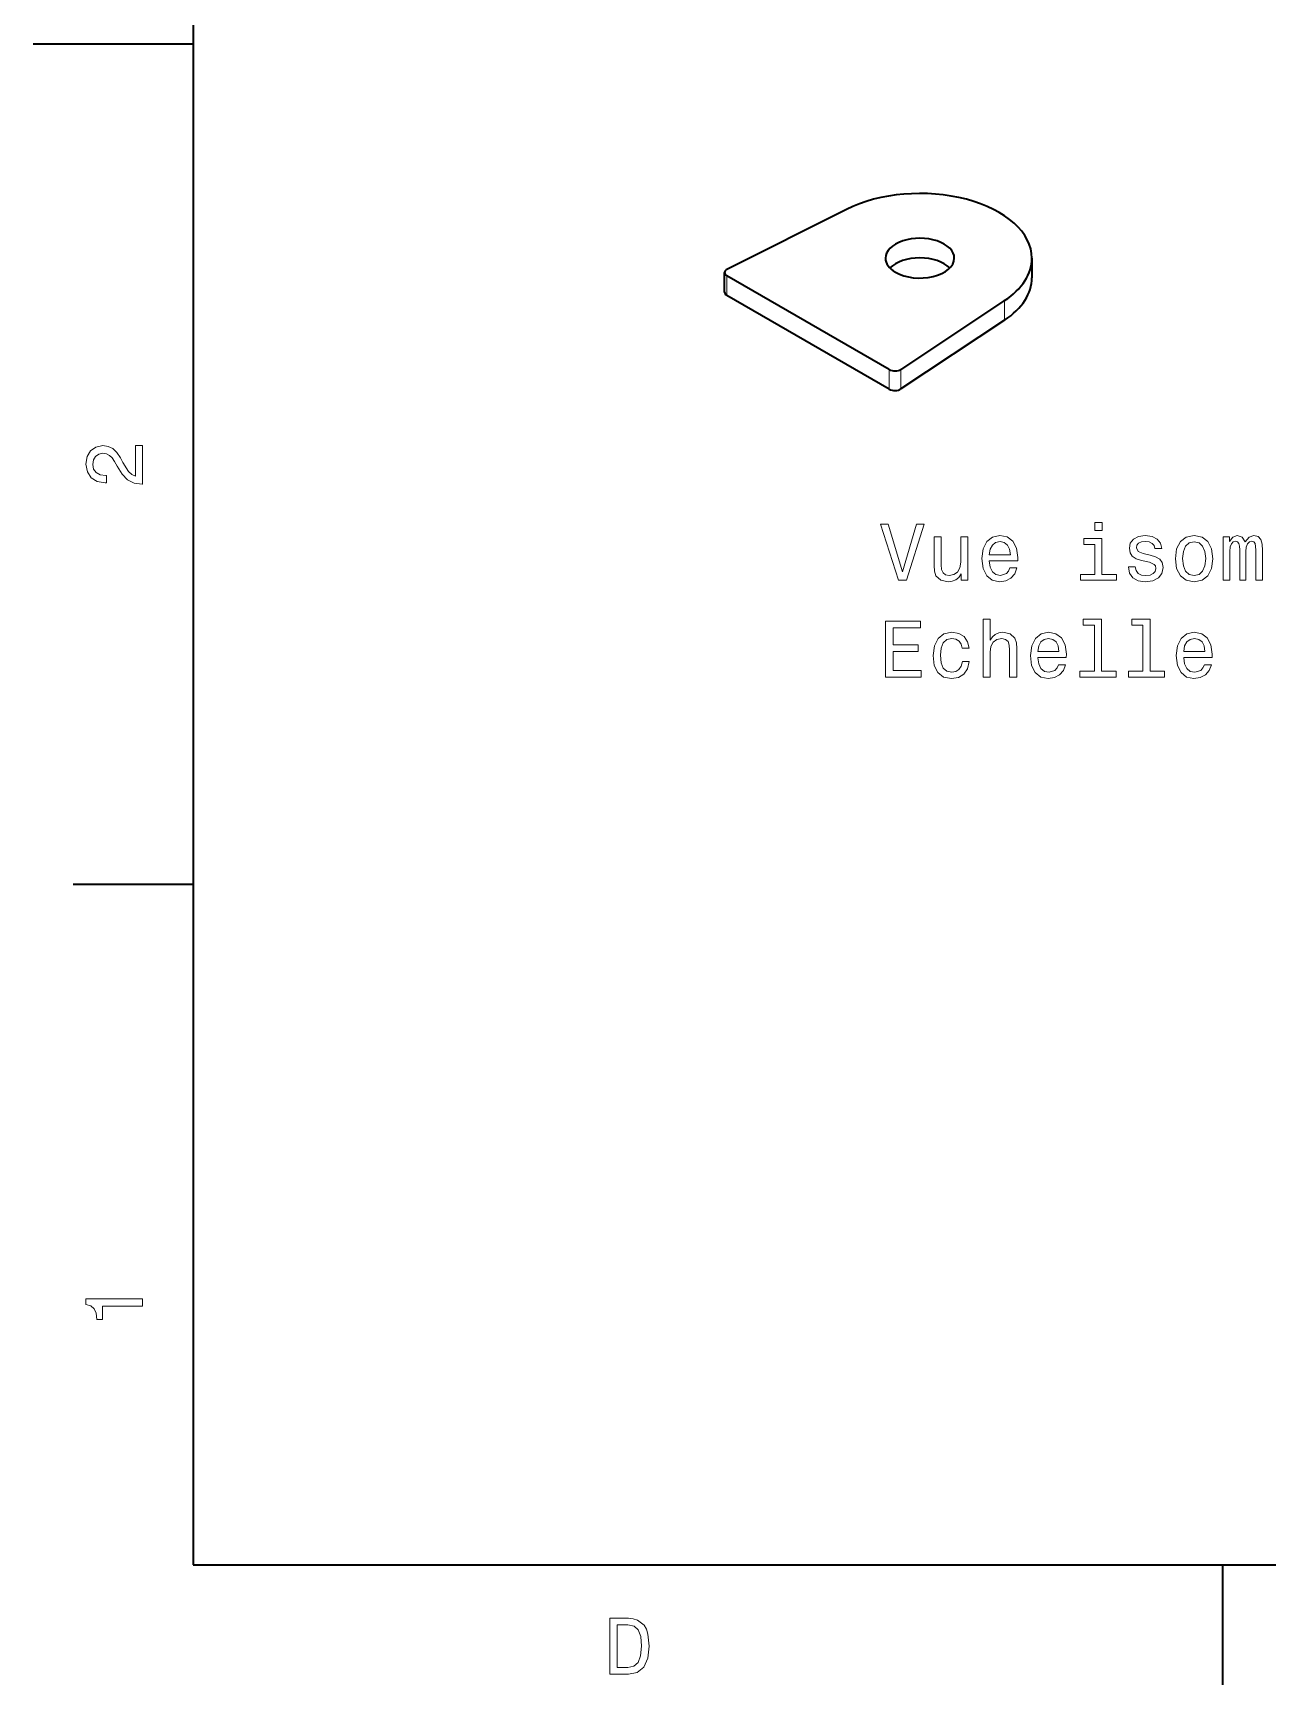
# Model space of a CAD drawing. Extents: x 0 to 297, y 0 to 210.
# Drawn here: x 0 to 77.1, y 2.5 to 105.7 of the extents above; entities that cross this region are included whole.
import ezdxf

# ---------------------------------------------------------------- set-up
doc = ezdxf.new("R2010")
doc.units = 0

msp = doc.modelspace()

# ---------------------------------------------------------------- linework, layer by layer
at = {"color": 7, "lineweight": 35}
for p, q in [((10, 200), (10, 10)), ((10, 10), (287, 10))]:
    msp.add_line(p, q, dxfattribs=at)
at = {"color": 7, "lineweight": 35, "ltscale": 0.25}
msp.add_line((10, 105), (0, 105), dxfattribs=at)
at = {"color": 7, "lineweight": 35, "ltscale": 0.208005}
msp.add_line((50.807514, 94.68602), (43.371311, 90.953918), dxfattribs=at)
at = {"color": 7, "lineweight": 35, "ltscale": 0.030618}
msp.add_line((62.399929, 91.636055), (62.399929, 90.411316), dxfattribs=at)
at = {"color": 7, "lineweight": 35, "ltscale": 0.030619}
msp.add_line((43.199345, 89.511292), (43.199345, 90.736038), dxfattribs=at)
at = {"color": 7, "lineweight": 35, "ltscale": 0.292775}
for p, q in [((53.487797, 84.676437), (43.345791, 90.531929)), ((53.487797, 83.451691), (43.345791, 89.307182))]:
    msp.add_line(p, q, dxfattribs=at)
at = {"color": 7, "lineweight": 13, "ltscale": 0.030619}
for p, q in [((43.345791, 89.307182), (43.345791, 90.531929)), ((60.682896, 87.75972), (60.682896, 88.984467)), ((53.487797, 83.451691), (53.487797, 84.676437))]:
    msp.add_line(p, q, dxfattribs=at)
at = {"color": 7, "lineweight": 35, "ltscale": 0.194001}
for p, q in [((60.682896, 88.984467), (54.218708, 84.69117)), ((60.682896, 87.75972), (54.218708, 83.466431))]:
    msp.add_line(p, q, dxfattribs=at)
at = {"color": 7, "lineweight": 13, "ltscale": 0.030618}
msp.add_line((54.218708, 83.466431), (54.218708, 84.69117), dxfattribs=at)
at = {"color": 7, "lineweight": 35, "ltscale": 0.1875}
for p, q in [((10, 52.5), (2.5, 52.5)), ((74.300003, 10), (74.300003, 2.5))]:
    msp.add_line(p, q, dxfattribs=at)
at = {"color": 7, "lineweight": 13}
for points in [[(6.833213, 77.519447), (6.833213, 79.925072), (6.399496, 79.925072), (6.399496, 78.023773), (6.162464, 78.129684), (5.965778, 78.311241), (5.607709, 78.871033), (5.456412, 79.168587), (5.239553, 79.501442), (4.987392, 79.738472), (4.689842, 79.874641), (4.351945, 79.925072), (3.928314, 79.839333), (3.595461, 79.602303), (3.383646, 79.239189), (3.307997, 78.770172), (3.393732, 78.286018), (3.630764, 77.91787), (4.009006, 77.680832), (4.508286, 77.600143), (4.578891, 77.600143), (4.578891, 78.059074), (4.538545, 78.059074), (4.195605, 78.104462), (3.943444, 78.240631), (3.782061, 78.457489), (3.726585, 78.744957), (3.777017, 79.03746), (3.903098, 79.254318), (4.099784, 79.395531), (4.346902, 79.445961), (4.578891, 79.41066), (4.775577, 79.314842), (4.947046, 79.153458), (5.098343, 78.931557), (5.259727, 78.634003), (5.572406, 78.139771), (5.90526, 77.791786), (6.308718, 77.585014), (6.818084, 77.519447)], [(55.195168, 75.015556), (54.317646, 72.035011), (53.414906, 75.015556), (52.935799, 75.015556), (54.065483, 71.510513), (54.569805, 71.510513), (55.674274, 75.015556)], [(59.73407, 72.736015), (61.509289, 72.736015), (61.514332, 72.942787), (61.43364, 73.522758), (61.211739, 73.956482), (60.858711, 74.218727), (60.38969, 74.314545), (59.930756, 74.213684), (59.577732, 73.931259), (59.350784, 73.472328), (59.270096, 72.867142), (59.345741, 72.246826), (59.572689, 71.792931), (59.92067, 71.510513), (60.374561, 71.414696), (60.767933, 71.480255), (61.090698, 71.651726), (61.327732, 71.924057), (61.463898, 72.28717), (61.025139, 72.28717), (60.934361, 72.085442), (60.803234, 71.934143), (60.430038, 71.81311), (60.142574, 71.868584), (59.925713, 72.045097), (59.784504, 72.332558), (59.73407, 72.720886)], [(66.789551, 75.131554), (66.320526, 75.131554), (66.320526, 74.627228), (66.789551, 74.627228)], [(69.780182, 73.089043), (69.351509, 73.189911), (69.033783, 73.305901), (68.927872, 73.542931), (68.958138, 73.709358), (69.064041, 73.830399), (69.235512, 73.906044), (69.482628, 73.936302), (69.719666, 73.906044), (69.906265, 73.815269), (70.027298, 73.6791), (70.077728, 73.497543), (70.511452, 73.497543), (70.511452, 73.507629), (70.435799, 73.835442), (70.229027, 74.092644), (69.906265, 74.254028), (69.482628, 74.314545), (69.053955, 74.254028), (68.741272, 74.087601), (68.544586, 73.840485), (68.48407, 73.527802), (68.529465, 73.225212), (68.67067, 73.013397), (68.902657, 72.862099), (69.240555, 72.756187), (69.734795, 72.635155), (70.037384, 72.509071), (70.118073, 72.408211), (70.148338, 72.256912), (70.102951, 72.070313), (69.981911, 71.9291), (69.785225, 71.838326), (69.52298, 71.808067), (69.245598, 71.838326), (69.043869, 71.944229), (68.9077, 72.1157), (68.852226, 72.35273), (68.423553, 72.35273), (68.494156, 71.949272), (68.700928, 71.656769), (69.02874, 71.480255), (69.482628, 71.414696), (69.956696, 71.480255), (70.304672, 71.656769), (70.516495, 71.939186), (70.59214, 72.307343), (70.536667, 72.625069), (70.380325, 72.841927), (70.123123, 72.983139)], [(71.358711, 72.862099), (71.439407, 72.246826), (71.671387, 71.792931), (72.039551, 71.510513), (72.533783, 71.414696), (73.02298, 71.510513), (73.391129, 71.787888), (73.623123, 72.241783), (73.708855, 72.862099), (73.623123, 73.477371), (73.391129, 73.936302), (73.02298, 74.213684), (72.533783, 74.314545), (72.039551, 74.213684), (71.671387, 73.931259), (71.439407, 73.477371)], [(74.34935, 71.510513), (74.757851, 71.510513), (74.757851, 73.32103), (74.783066, 73.593369), (74.858711, 73.790054), (74.974709, 73.906044), (75.126007, 73.951439), (75.24704, 73.911087), (75.327728, 73.810226), (75.36808, 73.638756), (75.383209, 73.411812), (75.383209, 71.510513), (75.766495, 71.510513), (75.766495, 73.32103), (75.79171, 73.588326), (75.867355, 73.785011), (75.988396, 73.906044), (76.139694, 73.951439), (76.260727, 73.911087), (76.341423, 73.810226), (76.391853, 73.411812), (76.391853, 71.510513), (76.800354, 71.510513), (76.800354, 73.381554), (76.775139, 73.769882), (76.694443, 74.067429), (76.533066, 74.248985), (76.270813, 74.314545), (75.963181, 74.213684), (75.726151, 73.921173), (75.539551, 74.208641), (75.226868, 74.314545), (74.939407, 74.213684), (74.742722, 73.931259), (74.742722, 74.218727), (74.34935, 74.218727)], [(58.397617, 74.218727), (57.953812, 74.218727), (57.953812, 72.655327), (57.903381, 72.292213), (57.757126, 72.029968), (57.530182, 71.868584), (57.232632, 71.818153), (56.995598, 71.858498), (56.844303, 71.97953), (56.758568, 72.186302), (56.738396, 72.478813), (56.738396, 74.218727), (56.29459, 74.218727), (56.29459, 72.438469), (56.309719, 72.080399), (56.40554, 71.782845), (56.698048, 71.510513), (57.167068, 71.414696), (57.419228, 71.449997), (57.636089, 71.540771), (57.822689, 71.697113), (57.973984, 71.924057), (57.973984, 71.510513), (58.397617, 71.510513)], [(59.73407, 73.109215), (59.789547, 73.457199), (59.925713, 73.714401), (60.132484, 73.870743), (60.404819, 73.926216), (60.672112, 73.870743), (60.878883, 73.714401), (61.004967, 73.457199), (61.050354, 73.109215)], [(66.774414, 71.883713), (66.774414, 74.127945), (65.634644, 74.127945), (65.634644, 73.74971), (66.330612, 73.74971), (66.330612, 71.883713), (65.422836, 71.883713), (65.422836, 71.510513), (67.692284, 71.510513), (67.692284, 71.883713)], [(71.812599, 72.867142), (71.857986, 73.32103), (71.999199, 73.648842), (72.226151, 73.850571), (72.533783, 73.921173), (72.83638, 73.850571), (73.063324, 73.653885), (73.204529, 73.32103), (73.254967, 72.867142), (73.204529, 72.408211), (73.063324, 72.075356), (72.83638, 71.873627), (72.533783, 71.808067), (72.226151, 71.873627), (71.999199, 72.075356), (71.857986, 72.408211)], [(53.258568, 65.463684), (55.477589, 65.463684), (55.477589, 65.887314), (53.722542, 65.887314), (53.722542, 67.072472), (55.285946, 67.072472), (55.285946, 67.491058), (53.722542, 67.491058), (53.722542, 68.540054), (55.437241, 68.540054), (55.437241, 68.963684), (53.258568, 68.963684)], [(58.034504, 67.2742), (58.473263, 67.2742), (58.382484, 67.677658), (58.165627, 67.995384), (57.827732, 68.19207), (57.388969, 68.267715), (56.904819, 68.166855), (56.536663, 67.88443), (56.304676, 67.425499), (56.223984, 66.810226), (56.299633, 66.199997), (56.526577, 65.746101), (56.884647, 65.463684), (57.37384, 65.367867), (57.807556, 65.443512), (58.145454, 65.655327), (58.377441, 65.988182), (58.478306, 66.431984), (58.054676, 66.431984), (57.979027, 66.149567), (57.837818, 65.937744), (57.636089, 65.806625), (57.388969, 65.766281), (57.081333, 65.831841), (56.859432, 66.033569), (56.723263, 66.361382), (56.677876, 66.825356), (56.723263, 67.279243), (56.864475, 67.607056), (57.091419, 67.808784), (57.388969, 67.879387), (57.651218, 67.834), (57.847904, 67.71801), (57.979027, 67.526367)], [(59.345741, 65.463684), (59.789547, 65.463684), (59.789547, 67.027084), (59.834934, 67.385155), (59.98119, 67.6474), (60.208134, 67.808784), (60.510727, 67.869301), (60.752804, 67.818871), (60.904099, 67.682701), (60.979748, 67.455757), (61.004967, 67.153168), (61.004967, 65.463684), (61.448769, 65.463684), (61.448769, 67.243942), (61.428596, 67.602013), (61.337818, 67.899567), (61.040268, 68.171898), (60.57629, 68.267715), (60.324127, 68.232414), (60.107269, 68.136597), (59.925713, 67.985298), (59.789547, 67.778526), (59.789547, 69.084724), (59.345741, 69.084724)], [(62.770096, 66.689186), (64.545311, 66.689186), (64.550354, 66.895958), (64.469666, 67.475929), (64.247757, 67.909653), (63.894733, 68.171898), (63.425713, 68.267715), (62.966782, 68.166855), (62.613754, 67.88443), (62.38681, 67.425499), (62.306118, 66.820313), (62.381767, 66.199997), (62.608711, 65.746101), (62.956696, 65.463684), (63.410583, 65.367867), (63.803955, 65.433426), (64.126724, 65.604897), (64.363754, 65.877228), (64.499924, 66.240341), (64.061157, 66.240341), (63.970383, 66.038612), (63.839256, 65.887314), (63.466061, 65.766281), (63.178596, 65.821754), (62.961739, 65.998268), (62.820526, 66.285728), (62.770096, 66.674057)], [(66.300354, 68.711525), (66.300354, 65.836884), (65.387527, 65.836884), (65.387527, 65.463684), (67.651939, 65.463684), (67.651939, 65.836884), (66.744156, 65.836884), (66.744156, 69.084724), (65.604385, 69.084724), (65.604385, 68.711525)], [(69.33638, 68.711525), (69.33638, 65.836884), (68.423553, 65.836884), (68.423553, 65.463684), (70.687958, 65.463684), (70.687958, 65.836884), (69.780182, 65.836884), (69.780182, 69.084724), (68.640411, 69.084724), (68.640411, 68.711525)], [(71.878166, 66.689186), (73.653381, 66.689186), (73.658424, 66.895958), (73.577728, 67.475929), (73.355827, 67.909653), (73.002808, 68.171898), (72.533783, 68.267715), (72.074852, 68.166855), (71.721825, 67.88443), (71.494881, 67.425499), (71.414185, 66.820313), (71.489838, 66.199997), (71.716782, 65.746101), (72.064766, 65.463684), (72.518654, 65.367867), (72.912025, 65.433426), (73.234795, 65.604897), (73.471825, 65.877228), (73.607986, 66.240341), (73.169228, 66.240341), (73.078453, 66.038612), (72.947327, 65.887314), (72.574127, 65.766281), (72.286667, 65.821754), (72.069809, 65.998268), (71.928596, 66.285728), (71.878166, 66.674057)], [(62.770096, 67.062386), (62.825569, 67.41037), (62.961739, 67.667572), (63.16851, 67.823914), (63.440842, 67.879387), (63.708134, 67.823914), (63.914909, 67.667572), (64.040985, 67.41037), (64.08638, 67.062386)], [(71.878166, 67.062386), (71.93364, 67.41037), (72.069809, 67.667572), (72.276581, 67.823914), (72.548912, 67.879387), (72.816208, 67.823914), (73.02298, 67.667572), (73.149055, 67.41037), (73.194443, 67.062386)], [(6.833213, 26.159222), (6.833213, 26.618156), (3.307997, 26.618156), (3.307997, 26.275217), (3.615634, 26.184439), (3.822406, 26.002882), (3.943444, 25.725506), (3.98379, 25.34222), (4.341859, 25.34222), (4.341859, 26.159222)], [(37.194958, 6.666787), (36.029972, 6.666787), (36.029972, 3.166787), (37.194958, 3.166787), (37.744667, 3.277738), (38.153168, 3.615634), (38.405331, 4.165346), (38.496109, 4.916787), (38.415417, 5.683357), (38.314552, 5.985951), (38.173344, 6.228026), (37.764839, 6.555836), (37.497551, 6.636527)], [(37.159653, 6.248199), (37.542938, 6.17255), (37.805187, 5.940562), (37.961525, 5.527017), (38.011959, 4.916787), (37.956482, 4.326729), (37.800144, 3.913184), (37.532852, 3.666066), (37.159653, 3.585375), (36.498989, 3.585375), (36.498989, 6.248199)]]:
    msp.add_lwpolyline(points, close=True, dxfattribs=at)
at = {"color": 7, "lineweight": 35}
for centre, major_axis, start_param, end_param in [((55.399929, 91.635895), (-7, 0), 3.1416326697, 5.4279739737), ((55.399929, 91.635895), (-2.15, 0), 3.1415926536, 6.2831853072), ((43.699345, 90.736053), (-0.5, 0), 5.4279739737, 6.2832249655), ((55.399929, 91.635895), (-2.15, 0), 0, 0.7853981634), ((55.399929, 90.411148), (-2.15, 0), 3.6575694483, 5.7672085355), ((55.399929, 91.635895), (-2.15, 0), 0.7853981634, 3.1415926536), ((55.399929, 91.635895), (-7, 0), 2.4260076603, 3.1416326697), ((43.699345, 90.736053), (-0.5, 0), 0.0000396583, 0.7853981634), ((55.399929, 90.411148), (-7, 0), 2.4260076603, 3.1416326697), ((43.699345, 89.511307), (-0.5, 0), 0.0000396583, 0.7853981634), ((53.841351, 84.880562), (-0.5, 0), 0.7853981634, 2.4260076603), ((53.841351, 83.655815), (-0.5, 0), 0.7853981634, 2.4260076603)]:
    msp.add_ellipse(centre, major_axis=major_axis, ratio=0.57735, start_param=start_param, end_param=end_param, dxfattribs=at)

doc.saveas('drawing.dxf')
